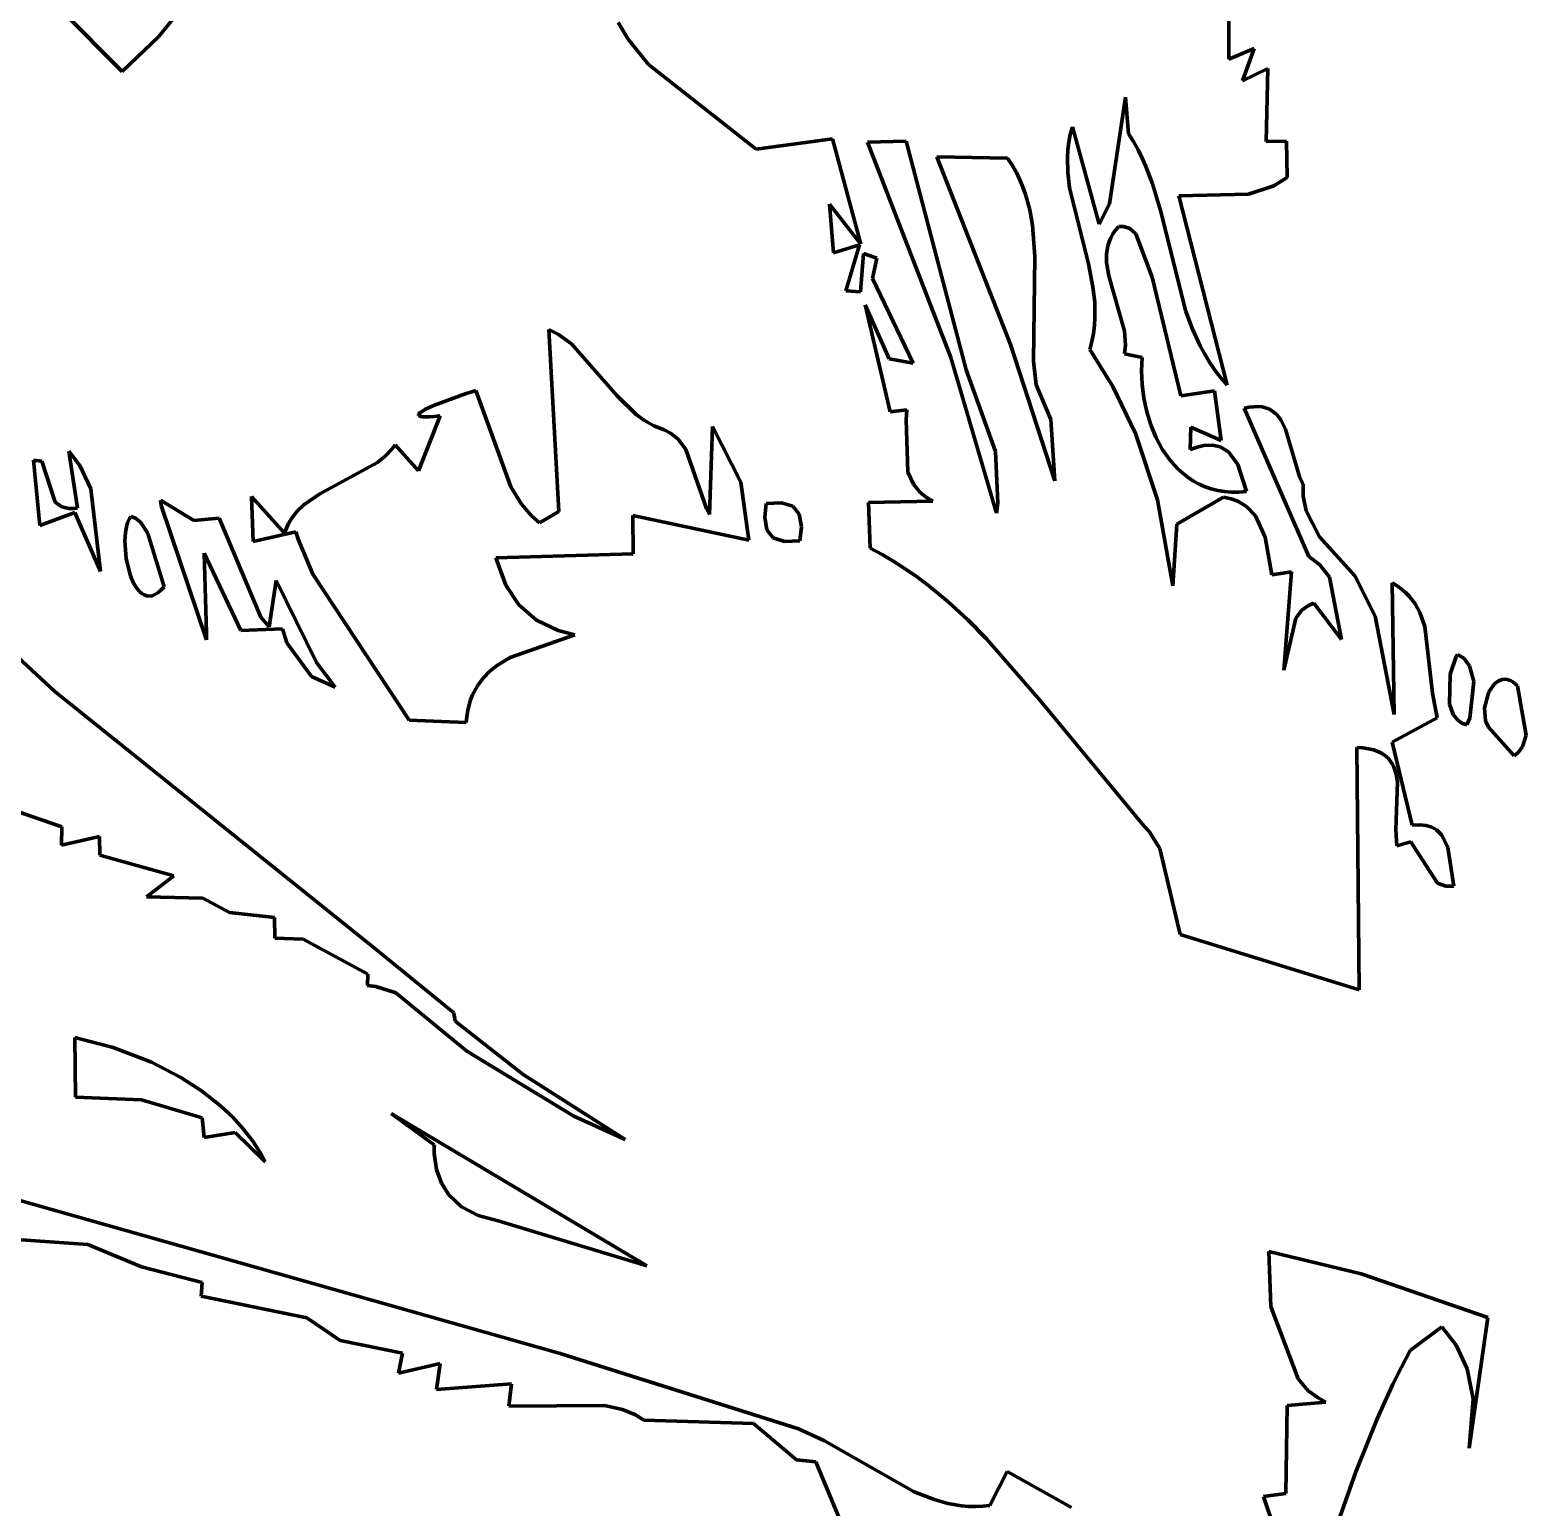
# Model space of a CAD drawing. Header units: millimetres. Extents: x 0 to 11, y 0 to 14.1.
# Drawn here: x 4.721 to 5.872, y 1.956 to 3.093 of the extents above; entities that cross this region are included whole.
import ezdxf

# ---------------------------------------------------------------- set-up
doc = ezdxf.new("R2010")
doc.units = ezdxf.units.MM
doc.layers.add('color#010101ff', color=7, linetype='CONTINUOUS', lineweight=100)
doc.layers.add('color#fefefeff', color=7, linetype='CONTINUOUS', lineweight=100)

msp = doc.modelspace()

# ---------------------------------------------------------------- linework, layer by layer
at = {"layer": 'color#010101ff'}
for p, q in [((5.6432, 3.0701), (5.6432, 3.1086)), ((4.7447, 3.1077), (4.7917, 3.0606)), ((4.8198, 3.0875), (4.8347, 3.1061)), ((5.1732, 3.0984), (5.181, 3.0854)), ((4.7917, 3.0606), (4.8198, 3.0875)), ((5.181, 3.0854), (5.1966, 3.0659)), ((5.6625, 3.0783), (5.6432, 3.0701)), ((5.6536, 3.0534), (5.6625, 3.0783)), ((5.1966, 3.0659), (5.2795, 3.0007)), ((5.6731, 3.0629), (5.6536, 3.0534)), ((5.6717, 3.0067), (5.6731, 3.0629)), ((5.5513, 2.9587), (5.5635, 3.0408)), ((5.5635, 3.0408), (5.5659, 3.0127)), ((5.5211, 3.0122), (5.5227, 3.0181)), ((5.5227, 3.0181), (5.5433, 2.9431)), ((5.2795, 3.0007), (5.3381, 3.0088)), ((5.3381, 3.0088), (5.3599, 2.9276)), ((5.365, 3.0062), (5.3949, 3.0069)), ((5.4292, 2.8406), (5.365, 3.0062)), ((5.3949, 3.0069), (5.4409, 2.8309)), ((5.5193, 3.0004), (5.52, 3.0063)), ((5.52, 3.0063), (5.5211, 3.0122)), ((5.5659, 3.0127), (5.5698, 3.0066)), ((5.5698, 3.0066), (5.5732, 3.0004)), ((5.6875, 3.0069), (5.6717, 3.0067)), ((5.688, 2.9791), (5.6875, 3.0069)), ((5.4185, 2.9949), (5.4729, 2.9939)), ((5.4752, 2.8505), (5.4185, 2.9949)), ((5.4729, 2.9939), (5.4764, 2.9884)), ((5.5189, 2.9945), (5.5193, 3.0004)), ((5.5192, 2.9828), (5.5189, 2.9945)), ((5.5732, 3.0004), (5.5764, 2.994)), ((5.5764, 2.994), (5.5793, 2.9875)), ((5.4764, 2.9884), (5.4796, 2.9829)), ((5.4796, 2.9829), (5.4823, 2.9773)), ((5.5206, 2.9711), (5.5192, 2.9828)), ((5.5793, 2.9875), (5.5844, 2.9741)), ((5.4823, 2.9773), (5.4847, 2.9716)), ((5.4847, 2.9716), (5.4867, 2.9659)), ((5.535, 2.9126), (5.5206, 2.9711)), ((5.5844, 2.9741), (5.5906, 2.9535)), ((5.6581, 2.9662), (5.6777, 2.9725)), ((5.6777, 2.9725), (5.688, 2.9791)), ((5.3599, 2.9276), (5.3359, 2.9585)), ((5.3359, 2.9585), (5.3388, 2.9211)), ((5.4867, 2.9659), (5.4899, 2.9542)), ((5.5433, 2.9431), (5.5513, 2.9587)), ((5.6045, 2.965), (5.6581, 2.9662)), ((5.6417, 2.8193), (5.6045, 2.965)), ((5.4899, 2.9542), (5.492, 2.9423)), ((5.5906, 2.9535), (5.6101, 2.8759)), ((5.492, 2.9423), (5.4938, 2.9181)), ((5.5538, 2.9356), (5.5522, 2.9327)), ((5.5559, 2.9385), (5.5538, 2.9356)), ((5.5584, 2.9413), (5.5559, 2.9385)), ((5.5621, 2.9413), (5.5584, 2.9413)), ((5.5668, 2.9398), (5.5621, 2.9413)), ((5.5716, 2.9357), (5.5668, 2.9398)), ((5.5841, 2.9022), (5.5716, 2.9357)), ((5.3388, 2.9211), (5.3588, 2.9273)), ((5.3588, 2.9273), (5.3484, 2.8919)), ((5.5499, 2.9265), (5.5489, 2.9201)), ((5.5509, 2.9296), (5.5499, 2.9265)), ((5.5522, 2.9327), (5.5509, 2.9296)), ((5.3596, 2.8909), (5.3621, 2.9205)), ((5.3621, 2.9205), (5.3723, 2.917)), ((5.3723, 2.917), (5.3689, 2.9014)), ((5.4938, 2.9181), (5.4928, 2.8376)), ((5.5385, 2.8949), (5.535, 2.9126)), ((5.5489, 2.9201), (5.549, 2.9136)), ((5.549, 2.9136), (5.5507, 2.9034)), ((5.3689, 2.9014), (5.4003, 2.8362)), ((5.5507, 2.9034), (5.5627, 2.8607)), ((5.6062, 2.8109), (5.5841, 2.9022)), ((5.3484, 2.8919), (5.3596, 2.8909)), ((5.5399, 2.883), (5.5385, 2.8949)), ((5.3818, 2.8394), (5.3633, 2.8809)), ((5.3633, 2.8809), (5.3825, 2.7988)), ((5.5401, 2.877), (5.5399, 2.883)), ((5.5397, 2.865), (5.5401, 2.871)), ((5.5401, 2.871), (5.5401, 2.877)), ((5.6101, 2.8759), (5.6151, 2.8624)), ((5.12, 2.862), (5.1277, 2.7219)), ((5.1274, 2.8582), (5.12, 2.862)), ((5.1373, 2.851), (5.1274, 2.8582)), ((5.5377, 2.8529), (5.5389, 2.8589)), ((5.5389, 2.8589), (5.5397, 2.865)), ((5.5627, 2.8607), (5.5636, 2.8501)), ((5.6151, 2.8624), (5.621, 2.8494)), ((5.1725, 2.811), (5.1373, 2.851)), ((5.5092, 2.7457), (5.4752, 2.8505)), ((5.5361, 2.8467), (5.5377, 2.8529)), ((5.5539, 2.8181), (5.5361, 2.8467)), ((5.5636, 2.8501), (5.5629, 2.8432)), ((5.621, 2.8494), (5.6245, 2.843)), ((5.4003, 2.8362), (5.3818, 2.8394)), ((5.4644, 2.7206), (5.4292, 2.8406)), ((5.4928, 2.8376), (5.4949, 2.8194)), ((5.5629, 2.8432), (5.5764, 2.8406)), ((5.5764, 2.8406), (5.5759, 2.8302)), ((5.6245, 2.843), (5.6282, 2.8368)), ((5.6282, 2.8368), (5.6323, 2.8308)), ((5.4409, 2.8309), (5.4635, 2.7681)), ((5.5759, 2.8302), (5.5764, 2.8197)), ((5.6323, 2.8308), (5.6368, 2.8249)), ((5.6368, 2.8249), (5.6417, 2.8193)), ((5.0563, 2.8127), (5.0319, 2.8038)), ((5.0606, 2.8141), (5.0563, 2.8127)), ((5.0623, 2.8146), (5.0606, 2.8141)), ((5.0638, 2.815), (5.0623, 2.8146)), ((5.0906, 2.7409), (5.0638, 2.815)), ((5.187, 2.7967), (5.1725, 2.811)), ((5.4949, 2.8194), (5.506, 2.7929)), ((5.5712, 2.7819), (5.5539, 2.8181)), ((5.5764, 2.8197), (5.5777, 2.8092)), ((5.5777, 2.8092), (5.5799, 2.7988)), ((5.632, 2.8148), (5.6062, 2.8109)), ((5.6373, 2.7767), (5.632, 2.8148)), ((5.0206, 2.7979), (5.0198, 2.7972)), ((5.0218, 2.7988), (5.0206, 2.7979)), ((5.0251, 2.8006), (5.0218, 2.7988)), ((5.0319, 2.8038), (5.0251, 2.8006)), ((5.3825, 2.7988), (5.3954, 2.8002)), ((5.3954, 2.8002), (5.3947, 2.7924)), ((5.5799, 2.7988), (5.5831, 2.7887)), ((5.6588, 2.8023), (5.6549, 2.8015)), ((5.6549, 2.8015), (5.7047, 2.6873)), ((5.6624, 2.8026), (5.6588, 2.8023)), ((5.6656, 2.8027), (5.6624, 2.8026)), ((5.6686, 2.8024), (5.6656, 2.8027)), ((5.6713, 2.8018), (5.6686, 2.8024)), ((5.6738, 2.8009), (5.6713, 2.8018)), ((5.676, 2.7997), (5.6738, 2.8009)), ((5.6799, 2.7966), (5.676, 2.7997)), ((5.0198, 2.7972), (5.0195, 2.7965)), ((5.0195, 2.7965), (5.0196, 2.7959)), ((5.0362, 2.7955), (5.0195, 2.7533)), ((5.0196, 2.7959), (5.0202, 2.7955)), ((5.0202, 2.7955), (5.0213, 2.7951)), ((5.0213, 2.7951), (5.023, 2.7949)), ((5.023, 2.7949), (5.0253, 2.7948)), ((5.0253, 2.7948), (5.0282, 2.7949)), ((5.0282, 2.7949), (5.0318, 2.7951)), ((5.0318, 2.7951), (5.0362, 2.7955)), ((5.1936, 2.7919), (5.187, 2.7967)), ((5.2007, 2.7879), (5.1936, 2.7919)), ((5.2086, 2.7847), (5.2007, 2.7879)), ((5.2457, 2.7873), (5.2435, 2.7197)), ((5.2675, 2.7445), (5.2457, 2.7873)), ((5.3947, 2.7924), (5.3962, 2.7523)), ((5.506, 2.7929), (5.5092, 2.7457)), ((5.5831, 2.7887), (5.587, 2.7791)), ((5.6132, 2.7697), (5.6139, 2.7869)), ((5.6139, 2.7869), (5.6373, 2.7767)), ((5.683, 2.7926), (5.6799, 2.7966)), ((5.6866, 2.7854), (5.683, 2.7926)), ((5.2135, 2.7823), (5.2086, 2.7847)), ((5.2195, 2.7776), (5.2135, 2.7823)), ((5.2254, 2.7696), (5.2195, 2.7776)), ((5.5881, 2.731), (5.5712, 2.7819)), ((5.587, 2.7791), (5.5919, 2.77)), ((5.6978, 2.7479), (5.6866, 2.7854)), ((4.759, 2.7575), (4.7506, 2.7683)), ((4.7506, 2.7683), (4.7572, 2.7246)), ((4.994, 2.7646), (4.988, 2.7597)), ((4.9993, 2.7703), (4.994, 2.7646)), ((5.0017, 2.7734), (4.9993, 2.7703)), ((5.0195, 2.7533), (5.0017, 2.7734)), ((5.2411, 2.7242), (5.2254, 2.7696)), ((5.4635, 2.7681), (5.4653, 2.7287)), ((5.5919, 2.77), (5.5977, 2.7617)), ((5.6188, 2.7716), (5.6132, 2.7697)), ((5.6238, 2.7727), (5.6188, 2.7716)), ((5.6305, 2.773), (5.6238, 2.7727)), ((5.6363, 2.7717), (5.6305, 2.773)), ((5.6428, 2.7679), (5.6363, 2.7717)), ((5.6499, 2.7582), (5.6428, 2.7679)), ((4.7235, 2.7616), (4.7284, 2.7111)), ((4.7299, 2.7607), (4.7235, 2.7616)), ((4.7401, 2.7291), (4.7299, 2.7607)), ((4.7674, 2.7394), (4.759, 2.7575)), ((4.988, 2.7597), (4.9436, 2.7356)), ((5.3962, 2.7523), (5.4005, 2.7429)), ((5.5977, 2.7617), (5.6009, 2.7579)), ((5.6009, 2.7579), (5.6043, 2.7544)), ((5.6043, 2.7544), (5.608, 2.7511)), ((5.6566, 2.7374), (5.6499, 2.7582)), ((5.0988, 2.7277), (5.0906, 2.7409)), ((5.2738, 2.6999), (5.2675, 2.7445)), ((5.4005, 2.7429), (5.4056, 2.7367)), ((5.608, 2.7511), (5.6118, 2.7481)), ((5.6118, 2.7481), (5.6159, 2.7454)), ((5.6159, 2.7454), (5.6202, 2.743)), ((5.6202, 2.743), (5.6248, 2.741)), ((5.6248, 2.741), (5.6295, 2.7394)), ((5.7003, 2.7429), (5.6978, 2.7479)), ((5.7003, 2.7338), (5.7003, 2.7429)), ((4.7453, 2.7256), (4.7401, 2.7291)), ((4.775, 2.6759), (4.7674, 2.7394)), ((4.8468, 2.7151), (4.8211, 2.7306)), ((4.8211, 2.7306), (4.8216, 2.7267)), ((4.9166, 2.7054), (4.8912, 2.7336)), ((4.8912, 2.7336), (4.8924, 2.6988)), ((4.9436, 2.7356), (4.9313, 2.7271)), ((5.299, 2.7287), (5.2872, 2.7281)), ((5.3075, 2.726), (5.299, 2.7287)), ((5.4154, 2.7299), (5.3659, 2.7288)), ((5.3659, 2.7288), (5.367, 2.6938)), ((5.4056, 2.7367), (5.4101, 2.7331)), ((5.4101, 2.7331), (5.4154, 2.7299)), ((5.4653, 2.7287), (5.4644, 2.7206)), ((5.6001, 2.6649), (5.5881, 2.731)), ((5.639, 2.7329), (5.603, 2.7123)), ((5.6295, 2.7394), (5.6345, 2.7381)), ((5.6345, 2.7381), (5.6397, 2.7373)), ((5.6449, 2.7317), (5.639, 2.7329)), ((5.6397, 2.7373), (5.6451, 2.7369)), ((5.6501, 2.7298), (5.6449, 2.7317)), ((5.6451, 2.7369), (5.6507, 2.7369)), ((5.6567, 2.7258), (5.6501, 2.7298)), ((5.6507, 2.7369), (5.6566, 2.7374)), ((5.7025, 2.7225), (5.7003, 2.7338)), ((4.7284, 2.7111), (4.7552, 2.7212)), ((4.7506, 2.7243), (4.7453, 2.7256)), ((4.7548, 2.7244), (4.7506, 2.7243)), ((4.7572, 2.7246), (4.7548, 2.7244)), ((4.7552, 2.7212), (4.775, 2.6759)), ((4.7983, 2.7181), (4.7971, 2.7162)), ((4.8018, 2.7168), (4.7983, 2.7181)), ((4.8061, 2.7135), (4.8018, 2.7168)), ((4.8216, 2.7267), (4.8565, 2.6231)), ((4.8663, 2.7169), (4.8468, 2.7151)), ((4.8983, 2.6406), (4.8663, 2.7169)), ((4.9261, 2.7219), (4.9216, 2.716)), ((4.9313, 2.7271), (4.9261, 2.7219)), ((5.1065, 2.7187), (5.0988, 2.7277)), ((5.1126, 2.7133), (5.1065, 2.7187)), ((5.1277, 2.7219), (5.1126, 2.7133)), ((5.1847, 2.6894), (5.1844, 2.7189)), ((5.1844, 2.7189), (5.2738, 2.6999)), ((5.2435, 2.7197), (5.2411, 2.7242)), ((5.2872, 2.7281), (5.286, 2.7175)), ((5.286, 2.7175), (5.2876, 2.7079)), ((5.3125, 2.7198), (5.3075, 2.726)), ((5.3142, 2.7101), (5.3125, 2.7198)), ((5.6635, 2.7186), (5.6567, 2.7258)), ((5.6711, 2.7023), (5.6635, 2.7186)), ((5.7128, 2.7026), (5.7025, 2.7225)), ((4.7941, 2.7058), (4.7936, 2.6994)), ((4.7952, 2.7115), (4.7941, 2.7058)), ((4.7961, 2.714), (4.7952, 2.7115)), ((4.7971, 2.7162), (4.7961, 2.714)), ((4.8115, 2.7051), (4.8061, 2.7135)), ((4.8239, 2.6641), (4.8115, 2.7051)), ((4.8924, 2.6988), (4.9253, 2.7064)), ((4.918, 2.7092), (4.9166, 2.7054)), ((4.9197, 2.7128), (4.918, 2.7092)), ((4.9216, 2.716), (4.9197, 2.7128)), ((4.9253, 2.7064), (4.9271, 2.7008)), ((5.2876, 2.7079), (5.2926, 2.7017)), ((5.313, 2.6995), (5.3142, 2.7101)), ((5.603, 2.7123), (5.6001, 2.6649)), ((4.7936, 2.6994), (4.7946, 2.6856)), ((4.9271, 2.7008), (4.9382, 2.6737)), ((5.2926, 2.7017), (5.3011, 2.6989)), ((5.3011, 2.6989), (5.313, 2.6995)), ((5.367, 2.6938), (5.3763, 2.6888)), ((5.6761, 2.6733), (5.6711, 2.7023)), ((5.74, 2.6725), (5.7128, 2.7026)), ((4.7946, 2.6856), (4.798, 2.6725)), ((4.8564, 2.6287), (4.8548, 2.6898)), ((4.8548, 2.6898), (4.8828, 2.6304)), ((5.079, 2.6864), (5.1847, 2.6894)), ((5.0867, 2.6652), (5.079, 2.6864)), ((5.3763, 2.6888), (5.3853, 2.6835)), ((5.3853, 2.6835), (5.3941, 2.6778)), ((5.7047, 2.6873), (5.713, 2.6809)), ((4.798, 2.6725), (4.8004, 2.6669)), ((4.9382, 2.6737), (5.0124, 2.5615)), ((5.3941, 2.6778), (5.4027, 2.6719)), ((5.4027, 2.6719), (5.411, 2.6657)), ((5.6912, 2.6755), (5.6761, 2.6733)), ((5.6854, 2.5998), (5.6912, 2.6755)), ((5.713, 2.6809), (5.7204, 2.6715)), ((5.7204, 2.6715), (5.7298, 2.6234)), ((5.7556, 2.6414), (5.74, 2.6725)), ((4.8004, 2.6669), (4.8034, 2.6622)), ((4.8034, 2.6622), (4.805, 2.6604)), ((4.805, 2.6604), (4.8067, 2.6589)), ((4.8168, 2.6581), (4.8191, 2.6595)), ((4.8191, 2.6595), (4.8215, 2.6615)), ((4.8215, 2.6615), (4.8239, 2.6641)), ((4.9101, 2.6688), (4.9046, 2.6332)), ((4.9411, 2.6058), (4.9101, 2.6688)), ((5.0969, 2.6502), (5.0867, 2.6652)), ((5.411, 2.6657), (5.4269, 2.6526)), ((5.7726, 2.6648), (5.7688, 2.6671)), ((5.7688, 2.6671), (5.7703, 2.5657)), ((5.776, 2.6623), (5.7726, 2.6648)), ((5.779, 2.6597), (5.776, 2.6623)), ((5.7818, 2.6569), (5.779, 2.6597)), ((4.8067, 2.6589), (4.8086, 2.6578)), ((4.8086, 2.6578), (4.8105, 2.6571)), ((4.8105, 2.6571), (4.8125, 2.6569)), ((4.8125, 2.6569), (4.8147, 2.6572)), ((4.8147, 2.6572), (4.8168, 2.6581)), ((5.1104, 2.6384), (5.0969, 2.6502)), ((5.4269, 2.6526), (5.4422, 2.6386)), ((5.7043, 2.6496), (5.6993, 2.646)), ((5.7085, 2.6515), (5.7043, 2.6496)), ((5.7298, 2.6234), (5.7085, 2.6515)), ((5.7865, 2.6508), (5.7818, 2.6569)), ((5.7901, 2.6443), (5.7865, 2.6508)), ((4.9046, 2.6332), (4.8983, 2.6406)), ((5.1271, 2.6303), (5.1104, 2.6384)), ((5.4422, 2.6386), (5.4567, 2.6239)), ((5.6947, 2.6398), (5.6854, 2.5998)), ((5.6993, 2.646), (5.6947, 2.6398)), ((5.7703, 2.5657), (5.7556, 2.6414)), ((5.794, 2.6336), (5.7901, 2.6443)), ((4.7398, 2.5835), (4.6934, 2.6263)), ((4.8565, 2.6231), (4.8564, 2.6287)), ((4.8828, 2.6304), (4.9151, 2.6318)), ((4.9151, 2.6318), (4.9184, 2.621)), ((5.0902, 2.6097), (5.14, 2.627)), ((5.14, 2.627), (5.1271, 2.6303)), ((5.7999, 2.5822), (5.794, 2.6336)), ((4.9184, 2.621), (4.9373, 2.595)), ((5.4567, 2.6239), (5.4978, 2.5766)), ((4.9555, 2.5868), (4.9411, 2.6058)), ((5.0746, 2.5991), (5.0804, 2.6038)), ((5.0804, 2.6038), (5.0902, 2.6097)), ((5.8181, 2.6105), (5.8133, 2.5967)), ((5.819, 2.612), (5.8181, 2.6105)), ((5.8238, 2.6091), (5.819, 2.612)), ((5.8283, 2.6031), (5.8238, 2.6091)), ((5.8317, 2.5912), (5.8283, 2.6031)), ((4.9373, 2.595), (4.9555, 2.5868)), ((5.0649, 2.5878), (5.0694, 2.5938)), ((5.0694, 2.5938), (5.0746, 2.5991)), ((5.8133, 2.5967), (5.8129, 2.5736)), ((5.8284, 2.563), (5.8317, 2.5912)), ((5.8502, 2.5915), (5.8476, 2.5894)), ((5.8531, 2.5927), (5.8502, 2.5915)), ((5.8563, 2.5929), (5.8531, 2.5927)), ((5.858, 2.5925), (5.8563, 2.5929)), ((5.8597, 2.5918), (5.858, 2.5925)), ((5.8615, 2.5908), (5.8597, 2.5918)), ((5.8633, 2.5894), (5.8615, 2.5908)), ((4.9857, 2.386), (4.7398, 2.5835)), ((5.0597, 2.5771), (5.0612, 2.5809)), ((5.0612, 2.5809), (5.0649, 2.5878)), ((5.8033, 2.5632), (5.7999, 2.5822)), ((5.8432, 2.5832), (5.8399, 2.571)), ((5.8476, 2.5894), (5.8432, 2.5832)), ((5.8651, 2.5877), (5.8633, 2.5894)), ((5.8718, 2.5499), (5.8651, 2.5877)), ((5.0567, 2.5643), (5.0575, 2.5688)), ((5.0575, 2.5688), (5.0585, 2.5731)), ((5.0585, 2.5731), (5.0597, 2.5771)), ((5.4978, 2.5766), (5.5776, 2.4802)), ((5.8129, 2.5736), (5.8158, 2.5658)), ((5.8399, 2.571), (5.8406, 2.5609)), ((5.0124, 2.5615), (5.0562, 2.5595)), ((5.0562, 2.5595), (5.0567, 2.5643)), ((5.7688, 2.5445), (5.8033, 2.5632)), ((5.8158, 2.5658), (5.8193, 2.5613)), ((5.8193, 2.5613), (5.8224, 2.5592)), ((5.8224, 2.5592), (5.8262, 2.5579)), ((5.8262, 2.5579), (5.8284, 2.563)), ((5.8406, 2.5609), (5.8428, 2.556)), ((5.8428, 2.556), (5.8627, 2.5339)), ((5.7842, 2.4806), (5.7688, 2.5445)), ((5.869, 2.5408), (5.8718, 2.5499)), ((5.7434, 2.3538), (5.7415, 2.5403)), ((5.7415, 2.5403), (5.7462, 2.54)), ((5.7462, 2.54), (5.7505, 2.5394)), ((5.7505, 2.5394), (5.7543, 2.5385)), ((5.7543, 2.5385), (5.7576, 2.5373)), ((5.7576, 2.5373), (5.7606, 2.5359)), ((5.7606, 2.5359), (5.7631, 2.5342)), ((5.7631, 2.5342), (5.7654, 2.5323)), ((5.8627, 2.5339), (5.8657, 2.5364)), ((5.8657, 2.5364), (5.869, 2.5408)), ((5.7654, 2.5323), (5.7672, 2.5302)), ((5.7672, 2.5302), (5.7688, 2.5279)), ((5.7688, 2.5279), (5.7701, 2.5254)), ((5.7701, 2.5254), (5.7719, 2.5199)), ((5.7729, 2.5139), (5.7716, 2.477)), ((5.7719, 2.5199), (5.7729, 2.5139)), ((4.7005, 2.4947), (4.7452, 2.4793)), ((4.7452, 2.4793), (4.7449, 2.4652)), ((5.5776, 2.4802), (5.5819, 2.4756)), ((5.5819, 2.4756), (5.5899, 2.4626)), ((5.7716, 2.477), (5.7724, 2.4646)), ((5.79, 2.4809), (5.7842, 2.4806)), ((5.795, 2.4804), (5.79, 2.4809)), ((5.7992, 2.4791), (5.795, 2.4804)), ((5.8028, 2.477), (5.7992, 2.4791)), ((5.807, 2.4728), (5.8028, 2.477)), ((4.7449, 2.4652), (4.7741, 2.4718)), ((4.7741, 2.4718), (4.7745, 2.4574)), ((5.7724, 2.4646), (5.7832, 2.4678)), ((5.7832, 2.4678), (5.7867, 2.462)), ((5.8116, 2.4635), (5.807, 2.4728)), ((5.8161, 2.4336), (5.8116, 2.4635)), ((4.7745, 2.4574), (4.8313, 2.4417)), ((5.5899, 2.4626), (5.6056, 2.3965)), ((5.7867, 2.462), (5.8037, 2.436)), ((4.8313, 2.4417), (4.8104, 2.4254)), ((5.8037, 2.436), (5.8101, 2.4337)), ((5.8101, 2.4337), (5.8161, 2.4336)), ((4.8104, 2.4254), (4.8538, 2.4245)), ((4.8538, 2.4245), (4.8743, 2.4133)), ((4.8743, 2.4133), (4.9088, 2.4096)), ((4.9088, 2.4096), (4.9092, 2.3936)), ((5.6056, 2.3965), (5.7434, 2.3538)), ((4.9092, 2.3936), (4.9308, 2.3928)), ((4.9308, 2.3928), (4.9806, 2.366)), ((5.0468, 2.3363), (4.9857, 2.386)), ((4.9806, 2.366), (4.9803, 2.3573)), ((4.9803, 2.3573), (4.9869, 2.3564)), ((4.9869, 2.3564), (5.0022, 2.3515)), ((5.0022, 2.3515), (5.0569, 2.3066)), ((5.0479, 2.3298), (5.0468, 2.3363)), ((5.1002, 2.2887), (5.0479, 2.3298)), ((4.7551, 2.3173), (4.7556, 2.2713)), ((4.7847, 2.3095), (4.7551, 2.3173)), ((4.8141, 2.2981), (4.7847, 2.3095)), ((5.0569, 2.3066), (5.1391, 2.2567)), ((4.8367, 2.2865), (4.8141, 2.2981)), ((4.8526, 2.2762), (4.8367, 2.2865)), ((5.1785, 2.2387), (5.1002, 2.2887)), ((4.7556, 2.2713), (4.8064, 2.2691)), ((4.8064, 2.2691), (4.8532, 2.2553)), ((4.8674, 2.2646), (4.8526, 2.2762)), ((4.8764, 2.2561), (4.8674, 2.2646)), ((4.9987, 2.2588), (5.0316, 2.2345)), ((5.1954, 2.1415), (4.9987, 2.2588)), ((5.1391, 2.2567), (5.1785, 2.2387)), ((4.8532, 2.2553), (4.8547, 2.2403)), ((4.8847, 2.247), (4.8764, 2.2561)), ((4.8922, 2.2373), (4.8847, 2.247)), ((4.8547, 2.2403), (4.8785, 2.2441)), ((4.8785, 2.2441), (4.9017, 2.2215)), ((4.8988, 2.2269), (4.8922, 2.2373)), ((5.0316, 2.2345), (5.0317, 2.2279)), ((4.9017, 2.2215), (4.8988, 2.2269)), ((5.0317, 2.2279), (5.0334, 2.2157)), ((5.0334, 2.2157), (5.0372, 2.2051)), ((5.1287, 2.0739), (4.6648, 2.2055)), ((5.0372, 2.2051), (5.0429, 2.1961)), ((5.0429, 2.1961), (5.0528, 2.1869)), ((5.0528, 2.1869), (5.0656, 2.1802)), ((5.0656, 2.1802), (5.0809, 2.176)), ((5.0809, 2.176), (5.1954, 2.1415)), ((4.7067, 2.1619), (4.7651, 2.158)), ((4.7651, 2.158), (4.8064, 2.1408)), ((5.6738, 2.1524), (5.6754, 2.1102)), ((5.745, 2.1353), (5.6738, 2.1524)), ((4.8064, 2.1408), (4.8533, 2.1287)), ((5.8424, 2.1016), (5.745, 2.1353)), ((4.8533, 2.1287), (4.8525, 2.1182)), ((4.8525, 2.1182), (4.9336, 2.1015)), ((5.6754, 2.1102), (5.6765, 2.1074)), ((5.6765, 2.1074), (5.6963, 2.0544)), ((4.9336, 2.1015), (4.9594, 2.084)), ((5.8279, 2.0011), (5.8424, 2.1016)), ((4.9594, 2.084), (5.0072, 2.0743)), ((5.7826, 2.0764), (5.807, 2.0945)), ((5.807, 2.0945), (5.8179, 2.0804)), ((5.0072, 2.0743), (5.0042, 2.0589)), ((5.3121, 2.016), (5.1287, 2.0739)), ((5.7758, 2.0634), (5.7826, 2.0764)), ((5.8179, 2.0804), (5.8265, 2.0621)), ((5.0042, 2.0589), (5.0362, 2.0662)), ((5.0362, 2.0662), (5.0334, 2.0464)), ((5.7693, 2.0503), (5.7758, 2.0634)), ((5.8265, 2.0621), (5.831, 2.0392)), ((5.0334, 2.0464), (5.0912, 2.0508)), ((5.0912, 2.0508), (5.0891, 2.0334)), ((5.6963, 2.0544), (5.7041, 2.0454)), ((5.7572, 2.0237), (5.7693, 2.0503)), ((5.7041, 2.0454), (5.7117, 2.0398)), ((5.7117, 2.0398), (5.7177, 2.0366)), ((5.831, 2.0392), (5.8279, 2.0011)), ((5.0891, 2.0334), (5.1627, 2.0341)), ((5.1627, 2.0341), (5.1767, 2.031)), ((5.1767, 2.031), (5.1866, 2.0267)), ((5.1866, 2.0267), (5.1929, 2.0228)), ((5.6879, 2.034), (5.6869, 1.9663)), ((5.7177, 2.0366), (5.6879, 2.034)), ((5.1929, 2.0228), (5.2774, 2.0201)), ((5.2774, 2.0201), (5.3105, 1.9923)), ((5.332, 2.0069), (5.3121, 2.016)), ((5.7407, 1.983), (5.7572, 2.0237)), ((5.4011, 1.9676), (5.332, 2.0069)), ((5.3105, 1.9923), (5.3252, 1.9907)), ((5.3252, 1.9907), (5.3521, 1.926)), ((5.4726, 1.9831), (5.4592, 1.9571)), ((5.5221, 1.9554), (5.4726, 1.9831)), ((5.682, 1.8171), (5.7407, 1.983)), ((5.4164, 1.9616), (5.4011, 1.9676)), ((5.4268, 1.9586), (5.4164, 1.9616)), ((5.4374, 1.9568), (5.4268, 1.9586)), ((5.4592, 1.9571), (5.4537, 1.9565)), ((5.6869, 1.9663), (5.6698, 1.9641)), ((5.6698, 1.9641), (5.6786, 1.9373)), ((5.4428, 1.9563), (5.4374, 1.9568)), ((5.4482, 1.9562), (5.4428, 1.9563)), ((5.4537, 1.9565), (5.4482, 1.9562))]:
    msp.add_line(p, q, dxfattribs=at)
at = {"layer": 'color#fefefeff'}
for p, q in [((5.6432, 3.1086), (5.6432, 3.0701)), ((4.7917, 3.0606), (4.7447, 3.1077)), ((4.8347, 3.1061), (4.8198, 3.0875)), ((5.181, 3.0854), (5.1732, 3.0984)), ((4.8198, 3.0875), (4.7917, 3.0606)), ((5.1966, 3.0659), (5.181, 3.0854)), ((5.6432, 3.0701), (5.6625, 3.0783)), ((5.6625, 3.0783), (5.6536, 3.0534)), ((5.2795, 3.0007), (5.1966, 3.0659)), ((5.6536, 3.0534), (5.6731, 3.0629)), ((5.6731, 3.0629), (5.6717, 3.0067)), ((5.5635, 3.0408), (5.5513, 2.9587)), ((5.5659, 3.0127), (5.5635, 3.0408)), ((5.5227, 3.0181), (5.5211, 3.0122)), ((5.5433, 2.9431), (5.5227, 3.0181)), ((5.3381, 3.0088), (5.2795, 3.0007)), ((5.3599, 2.9276), (5.3381, 3.0088)), ((5.3949, 3.0069), (5.365, 3.0062)), ((5.365, 3.0062), (5.4292, 2.8406)), ((5.4409, 2.8309), (5.3949, 3.0069)), ((5.52, 3.0063), (5.5193, 3.0004)), ((5.5211, 3.0122), (5.52, 3.0063)), ((5.5698, 3.0066), (5.5659, 3.0127)), ((5.5732, 3.0004), (5.5698, 3.0066)), ((5.6717, 3.0067), (5.6875, 3.0069)), ((5.6875, 3.0069), (5.688, 2.9791)), ((5.4185, 2.9949), (5.4752, 2.8505)), ((5.4729, 2.9939), (5.4185, 2.9949)), ((5.4764, 2.9884), (5.4729, 2.9939)), ((5.5193, 3.0004), (5.5189, 2.9945)), ((5.5189, 2.9945), (5.5192, 2.9828)), ((5.5764, 2.994), (5.5732, 3.0004)), ((5.5793, 2.9875), (5.5764, 2.994)), ((5.4796, 2.9829), (5.4764, 2.9884)), ((5.4823, 2.9773), (5.4796, 2.9829)), ((5.5192, 2.9828), (5.5206, 2.9711)), ((5.5844, 2.9741), (5.5793, 2.9875)), ((5.4847, 2.9716), (5.4823, 2.9773)), ((5.4867, 2.9659), (5.4847, 2.9716)), ((5.5206, 2.9711), (5.535, 2.9126)), ((5.5906, 2.9535), (5.5844, 2.9741)), ((5.6777, 2.9725), (5.6581, 2.9662)), ((5.688, 2.9791), (5.6777, 2.9725)), ((5.3388, 2.9211), (5.3359, 2.9585)), ((5.3359, 2.9585), (5.3599, 2.9276)), ((5.4899, 2.9542), (5.4867, 2.9659)), ((5.5513, 2.9587), (5.5433, 2.9431)), ((5.6581, 2.9662), (5.6045, 2.965)), ((5.6045, 2.965), (5.6417, 2.8193)), ((5.492, 2.9423), (5.4899, 2.9542)), ((5.6101, 2.8759), (5.5906, 2.9535)), ((5.4938, 2.9181), (5.492, 2.9423)), ((5.5522, 2.9327), (5.5538, 2.9356)), ((5.5538, 2.9356), (5.5559, 2.9385)), ((5.5559, 2.9385), (5.5584, 2.9413)), ((5.5584, 2.9413), (5.5621, 2.9413)), ((5.5621, 2.9413), (5.5668, 2.9398)), ((5.5668, 2.9398), (5.5716, 2.9357)), ((5.5716, 2.9357), (5.5841, 2.9022)), ((5.3588, 2.9273), (5.3388, 2.9211)), ((5.3484, 2.8919), (5.3588, 2.9273)), ((5.5489, 2.9201), (5.5499, 2.9265)), ((5.5499, 2.9265), (5.5509, 2.9296)), ((5.5509, 2.9296), (5.5522, 2.9327)), ((5.3621, 2.9205), (5.3596, 2.8909)), ((5.3723, 2.917), (5.3621, 2.9205)), ((5.3689, 2.9014), (5.3723, 2.917)), ((5.4928, 2.8376), (5.4938, 2.9181)), ((5.535, 2.9126), (5.5385, 2.8949)), ((5.549, 2.9136), (5.5489, 2.9201)), ((5.5507, 2.9034), (5.549, 2.9136)), ((5.4003, 2.8362), (5.3689, 2.9014)), ((5.5627, 2.8607), (5.5507, 2.9034)), ((5.5841, 2.9022), (5.6062, 2.8109)), ((5.3596, 2.8909), (5.3484, 2.8919)), ((5.5385, 2.8949), (5.5399, 2.883)), ((5.3825, 2.7988), (5.3633, 2.8809)), ((5.3633, 2.8809), (5.3818, 2.8394)), ((5.5399, 2.883), (5.5401, 2.877)), ((5.5401, 2.871), (5.5397, 2.865)), ((5.5401, 2.877), (5.5401, 2.871)), ((5.6151, 2.8624), (5.6101, 2.8759)), ((5.12, 2.862), (5.1274, 2.8582)), ((5.1277, 2.7219), (5.12, 2.862)), ((5.1274, 2.8582), (5.1373, 2.851)), ((5.5389, 2.8589), (5.5377, 2.8529)), ((5.5397, 2.865), (5.5389, 2.8589)), ((5.5636, 2.8501), (5.5627, 2.8607)), ((5.621, 2.8494), (5.6151, 2.8624)), ((5.1373, 2.851), (5.1725, 2.811)), ((5.4752, 2.8505), (5.5092, 2.7457)), ((5.5377, 2.8529), (5.5361, 2.8467)), ((5.5361, 2.8467), (5.5539, 2.8181)), ((5.5629, 2.8432), (5.5636, 2.8501)), ((5.6245, 2.843), (5.621, 2.8494)), ((5.3818, 2.8394), (5.4003, 2.8362)), ((5.4292, 2.8406), (5.4644, 2.7206)), ((5.4949, 2.8194), (5.4928, 2.8376)), ((5.5764, 2.8406), (5.5629, 2.8432)), ((5.5759, 2.8302), (5.5764, 2.8406)), ((5.6282, 2.8368), (5.6245, 2.843)), ((5.6323, 2.8308), (5.6282, 2.8368)), ((5.4635, 2.7681), (5.4409, 2.8309)), ((5.5764, 2.8197), (5.5759, 2.8302)), ((5.6368, 2.8249), (5.6323, 2.8308)), ((5.6417, 2.8193), (5.6368, 2.8249)), ((5.0319, 2.8038), (5.0563, 2.8127)), ((5.0563, 2.8127), (5.0606, 2.8141)), ((5.0606, 2.8141), (5.0623, 2.8146)), ((5.0623, 2.8146), (5.0638, 2.815)), ((5.0638, 2.815), (5.0906, 2.7409)), ((5.1725, 2.811), (5.187, 2.7967)), ((5.506, 2.7929), (5.4949, 2.8194)), ((5.5539, 2.8181), (5.5712, 2.7819)), ((5.5777, 2.8092), (5.5764, 2.8197)), ((5.5799, 2.7988), (5.5777, 2.8092)), ((5.6062, 2.8109), (5.632, 2.8148)), ((5.632, 2.8148), (5.6373, 2.7767)), ((5.0198, 2.7972), (5.0206, 2.7979)), ((5.0206, 2.7979), (5.0218, 2.7988)), ((5.0218, 2.7988), (5.0251, 2.8006)), ((5.0251, 2.8006), (5.0319, 2.8038)), ((5.3954, 2.8002), (5.3825, 2.7988)), ((5.3947, 2.7924), (5.3954, 2.8002)), ((5.5831, 2.7887), (5.5799, 2.7988)), ((5.6549, 2.8015), (5.6588, 2.8023)), ((5.7047, 2.6873), (5.6549, 2.8015)), ((5.6588, 2.8023), (5.6624, 2.8026)), ((5.6624, 2.8026), (5.6656, 2.8027)), ((5.6656, 2.8027), (5.6686, 2.8024)), ((5.6686, 2.8024), (5.6713, 2.8018)), ((5.6713, 2.8018), (5.6738, 2.8009)), ((5.6738, 2.8009), (5.676, 2.7997)), ((5.676, 2.7997), (5.6799, 2.7966)), ((5.0195, 2.7965), (5.0198, 2.7972)), ((5.0196, 2.7959), (5.0195, 2.7965)), ((5.0195, 2.7533), (5.0362, 2.7955)), ((5.0202, 2.7955), (5.0196, 2.7959)), ((5.0213, 2.7951), (5.0202, 2.7955)), ((5.023, 2.7949), (5.0213, 2.7951)), ((5.0253, 2.7948), (5.023, 2.7949)), ((5.0282, 2.7949), (5.0253, 2.7948)), ((5.0318, 2.7951), (5.0282, 2.7949)), ((5.0362, 2.7955), (5.0318, 2.7951)), ((5.187, 2.7967), (5.1936, 2.7919)), ((5.1936, 2.7919), (5.2007, 2.7879)), ((5.2007, 2.7879), (5.2086, 2.7847)), ((5.2435, 2.7197), (5.2457, 2.7873)), ((5.2457, 2.7873), (5.2675, 2.7445)), ((5.3962, 2.7523), (5.3947, 2.7924)), ((5.5092, 2.7457), (5.506, 2.7929)), ((5.587, 2.7791), (5.5831, 2.7887)), ((5.6139, 2.7869), (5.6132, 2.7697)), ((5.6373, 2.7767), (5.6139, 2.7869)), ((5.6799, 2.7966), (5.683, 2.7926)), ((5.683, 2.7926), (5.6866, 2.7854)), ((5.2086, 2.7847), (5.2135, 2.7823)), ((5.2135, 2.7823), (5.2195, 2.7776)), ((5.2195, 2.7776), (5.2254, 2.7696)), ((5.5712, 2.7819), (5.5881, 2.731)), ((5.5919, 2.77), (5.587, 2.7791)), ((5.6866, 2.7854), (5.6978, 2.7479)), ((4.7572, 2.7246), (4.7506, 2.7683)), ((4.7506, 2.7683), (4.759, 2.7575)), ((4.988, 2.7597), (4.994, 2.7646)), ((4.994, 2.7646), (4.9993, 2.7703)), ((4.9993, 2.7703), (5.0017, 2.7734)), ((5.0017, 2.7734), (5.0195, 2.7533)), ((5.2254, 2.7696), (5.2411, 2.7242)), ((5.4653, 2.7287), (5.4635, 2.7681)), ((5.5977, 2.7617), (5.5919, 2.77)), ((5.6132, 2.7697), (5.6188, 2.7716)), ((5.6188, 2.7716), (5.6238, 2.7727)), ((5.6238, 2.7727), (5.6305, 2.773)), ((5.6305, 2.773), (5.6363, 2.7717)), ((5.6363, 2.7717), (5.6428, 2.7679)), ((5.6428, 2.7679), (5.6499, 2.7582)), ((4.7235, 2.7616), (4.7299, 2.7607)), ((4.7284, 2.7111), (4.7235, 2.7616)), ((4.7299, 2.7607), (4.7401, 2.7291)), ((4.759, 2.7575), (4.7674, 2.7394)), ((4.9436, 2.7356), (4.988, 2.7597)), ((5.4005, 2.7429), (5.3962, 2.7523)), ((5.6009, 2.7579), (5.5977, 2.7617)), ((5.6043, 2.7544), (5.6009, 2.7579)), ((5.608, 2.7511), (5.6043, 2.7544)), ((5.6499, 2.7582), (5.6566, 2.7374)), ((5.0906, 2.7409), (5.0988, 2.7277)), ((5.2675, 2.7445), (5.2738, 2.6999)), ((5.4056, 2.7367), (5.4005, 2.7429)), ((5.6118, 2.7481), (5.608, 2.7511)), ((5.6159, 2.7454), (5.6118, 2.7481)), ((5.6202, 2.743), (5.6159, 2.7454)), ((5.6248, 2.741), (5.6202, 2.743)), ((5.6295, 2.7394), (5.6248, 2.741)), ((5.6978, 2.7479), (5.7003, 2.7429)), ((5.7003, 2.7429), (5.7003, 2.7338)), ((4.7401, 2.7291), (4.7453, 2.7256)), ((4.7674, 2.7394), (4.775, 2.6759)), ((4.8216, 2.7267), (4.8211, 2.7306)), ((4.8211, 2.7306), (4.8468, 2.7151)), ((4.8924, 2.6988), (4.8912, 2.7336)), ((4.8912, 2.7336), (4.9166, 2.7054)), ((4.9313, 2.7271), (4.9436, 2.7356)), ((5.2872, 2.7281), (5.299, 2.7287)), ((5.299, 2.7287), (5.3075, 2.726)), ((5.3659, 2.7288), (5.4154, 2.7299)), ((5.367, 2.6938), (5.3659, 2.7288)), ((5.4101, 2.7331), (5.4056, 2.7367)), ((5.4154, 2.7299), (5.4101, 2.7331)), ((5.4644, 2.7206), (5.4653, 2.7287)), ((5.5881, 2.731), (5.6001, 2.6649)), ((5.603, 2.7123), (5.639, 2.7329)), ((5.6345, 2.7381), (5.6295, 2.7394)), ((5.6397, 2.7373), (5.6345, 2.7381)), ((5.639, 2.7329), (5.6449, 2.7317)), ((5.6451, 2.7369), (5.6397, 2.7373)), ((5.6449, 2.7317), (5.6501, 2.7298)), ((5.6507, 2.7369), (5.6451, 2.7369)), ((5.6501, 2.7298), (5.6567, 2.7258)), ((5.6566, 2.7374), (5.6507, 2.7369)), ((5.7003, 2.7338), (5.7025, 2.7225)), ((4.7552, 2.7212), (4.7284, 2.7111)), ((4.7453, 2.7256), (4.7506, 2.7243)), ((4.7506, 2.7243), (4.7548, 2.7244)), ((4.7548, 2.7244), (4.7572, 2.7246)), ((4.775, 2.6759), (4.7552, 2.7212)), ((4.7971, 2.7162), (4.7983, 2.7181)), ((4.7983, 2.7181), (4.8018, 2.7168)), ((4.8018, 2.7168), (4.8061, 2.7135)), ((4.8565, 2.6231), (4.8216, 2.7267)), ((4.8468, 2.7151), (4.8663, 2.7169)), ((4.8663, 2.7169), (4.8983, 2.6406)), ((4.9216, 2.716), (4.9261, 2.7219)), ((4.9261, 2.7219), (4.9313, 2.7271)), ((5.0988, 2.7277), (5.1065, 2.7187)), ((5.1065, 2.7187), (5.1126, 2.7133)), ((5.1126, 2.7133), (5.1277, 2.7219)), ((5.2738, 2.6999), (5.1844, 2.7189)), ((5.1844, 2.7189), (5.1847, 2.6894)), ((5.2411, 2.7242), (5.2435, 2.7197)), ((5.286, 2.7175), (5.2872, 2.7281)), ((5.2876, 2.7079), (5.286, 2.7175)), ((5.3075, 2.726), (5.3125, 2.7198)), ((5.3125, 2.7198), (5.3142, 2.7101)), ((5.6567, 2.7258), (5.6635, 2.7186)), ((5.6635, 2.7186), (5.6711, 2.7023)), ((5.7025, 2.7225), (5.7128, 2.7026)), ((4.7936, 2.6994), (4.7941, 2.7058)), ((4.7941, 2.7058), (4.7952, 2.7115)), ((4.7952, 2.7115), (4.7961, 2.714)), ((4.7961, 2.714), (4.7971, 2.7162)), ((4.8061, 2.7135), (4.8115, 2.7051)), ((4.8115, 2.7051), (4.8239, 2.6641)), ((4.9253, 2.7064), (4.8924, 2.6988)), ((4.9166, 2.7054), (4.918, 2.7092)), ((4.918, 2.7092), (4.9197, 2.7128)), ((4.9197, 2.7128), (4.9216, 2.716)), ((4.9271, 2.7008), (4.9253, 2.7064)), ((5.2926, 2.7017), (5.2876, 2.7079)), ((5.3142, 2.7101), (5.313, 2.6995)), ((5.6001, 2.6649), (5.603, 2.7123)), ((4.7946, 2.6856), (4.7936, 2.6994)), ((4.9382, 2.6737), (4.9271, 2.7008)), ((5.3011, 2.6989), (5.2926, 2.7017)), ((5.313, 2.6995), (5.3011, 2.6989)), ((5.3763, 2.6888), (5.367, 2.6938)), ((5.6711, 2.7023), (5.6761, 2.6733)), ((5.7128, 2.7026), (5.74, 2.6725)), ((4.798, 2.6725), (4.7946, 2.6856)), ((4.8828, 2.6304), (4.8548, 2.6898)), ((4.8548, 2.6898), (4.8564, 2.6287)), ((5.1847, 2.6894), (5.079, 2.6864)), ((5.079, 2.6864), (5.0867, 2.6652)), ((5.3853, 2.6835), (5.3763, 2.6888)), ((5.3941, 2.6778), (5.3853, 2.6835)), ((5.713, 2.6809), (5.7047, 2.6873)), ((4.8004, 2.6669), (4.798, 2.6725)), ((5.0124, 2.5615), (4.9382, 2.6737)), ((5.4027, 2.6719), (5.3941, 2.6778)), ((5.411, 2.6657), (5.4027, 2.6719)), ((5.6761, 2.6733), (5.6912, 2.6755)), ((5.6912, 2.6755), (5.6854, 2.5998)), ((5.7204, 2.6715), (5.713, 2.6809)), ((5.7298, 2.6234), (5.7204, 2.6715)), ((5.74, 2.6725), (5.7556, 2.6414)), ((4.8034, 2.6622), (4.8004, 2.6669)), ((4.805, 2.6604), (4.8034, 2.6622)), ((4.8067, 2.6589), (4.805, 2.6604)), ((4.8191, 2.6595), (4.8168, 2.6581)), ((4.8215, 2.6615), (4.8191, 2.6595)), ((4.8239, 2.6641), (4.8215, 2.6615)), ((4.9046, 2.6332), (4.9101, 2.6688)), ((4.9101, 2.6688), (4.9411, 2.6058)), ((5.0867, 2.6652), (5.0969, 2.6502)), ((5.4269, 2.6526), (5.411, 2.6657)), ((5.7703, 2.5657), (5.7688, 2.6671)), ((5.7688, 2.6671), (5.7726, 2.6648)), ((5.7726, 2.6648), (5.776, 2.6623)), ((5.776, 2.6623), (5.779, 2.6597)), ((5.779, 2.6597), (5.7818, 2.6569)), ((4.8086, 2.6578), (4.8067, 2.6589)), ((4.8105, 2.6571), (4.8086, 2.6578)), ((4.8125, 2.6569), (4.8105, 2.6571)), ((4.8147, 2.6572), (4.8125, 2.6569)), ((4.8168, 2.6581), (4.8147, 2.6572)), ((5.0969, 2.6502), (5.1104, 2.6384)), ((5.4422, 2.6386), (5.4269, 2.6526)), ((5.6993, 2.646), (5.7043, 2.6496)), ((5.7043, 2.6496), (5.7085, 2.6515)), ((5.7085, 2.6515), (5.7298, 2.6234)), ((5.7818, 2.6569), (5.7865, 2.6508)), ((5.7865, 2.6508), (5.7901, 2.6443)), ((4.8983, 2.6406), (4.9046, 2.6332)), ((5.1104, 2.6384), (5.1271, 2.6303)), ((5.4567, 2.6239), (5.4422, 2.6386)), ((5.6854, 2.5998), (5.6947, 2.6398)), ((5.6947, 2.6398), (5.6993, 2.646)), ((5.7556, 2.6414), (5.7703, 2.5657)), ((5.7901, 2.6443), (5.794, 2.6336)), ((4.6934, 2.6263), (4.7398, 2.5835)), ((4.8564, 2.6287), (4.8565, 2.6231)), ((4.9151, 2.6318), (4.8828, 2.6304)), ((4.9184, 2.621), (4.9151, 2.6318)), ((5.14, 2.627), (5.0902, 2.6097)), ((5.1271, 2.6303), (5.14, 2.627)), ((5.794, 2.6336), (5.7999, 2.5822)), ((4.9373, 2.595), (4.9184, 2.621)), ((5.4978, 2.5766), (5.4567, 2.6239)), ((4.9411, 2.6058), (4.9555, 2.5868)), ((5.0804, 2.6038), (5.0746, 2.5991)), ((5.0902, 2.6097), (5.0804, 2.6038)), ((5.8133, 2.5967), (5.8181, 2.6105)), ((5.8181, 2.6105), (5.819, 2.612)), ((5.819, 2.612), (5.8238, 2.6091)), ((5.8238, 2.6091), (5.8283, 2.6031)), ((5.8283, 2.6031), (5.8317, 2.5912)), ((4.9555, 2.5868), (4.9373, 2.595)), ((5.0694, 2.5938), (5.0649, 2.5878)), ((5.0746, 2.5991), (5.0694, 2.5938)), ((5.8129, 2.5736), (5.8133, 2.5967)), ((5.8317, 2.5912), (5.8284, 2.563)), ((5.8476, 2.5894), (5.8502, 2.5915)), ((5.8502, 2.5915), (5.8531, 2.5927)), ((5.8531, 2.5927), (5.8563, 2.5929)), ((5.8563, 2.5929), (5.858, 2.5925)), ((5.858, 2.5925), (5.8597, 2.5918)), ((5.8597, 2.5918), (5.8615, 2.5908)), ((5.8615, 2.5908), (5.8633, 2.5894)), ((4.7398, 2.5835), (4.9857, 2.386)), ((5.0612, 2.5809), (5.0597, 2.5771)), ((5.0649, 2.5878), (5.0612, 2.5809)), ((5.7999, 2.5822), (5.8033, 2.5632)), ((5.8399, 2.571), (5.8432, 2.5832)), ((5.8432, 2.5832), (5.8476, 2.5894)), ((5.8633, 2.5894), (5.8651, 2.5877)), ((5.8651, 2.5877), (5.8718, 2.5499)), ((5.0575, 2.5688), (5.0567, 2.5643)), ((5.0585, 2.5731), (5.0575, 2.5688)), ((5.0597, 2.5771), (5.0585, 2.5731)), ((5.5776, 2.4802), (5.4978, 2.5766)), ((5.8158, 2.5658), (5.8129, 2.5736)), ((5.8406, 2.5609), (5.8399, 2.571)), ((5.0562, 2.5595), (5.0124, 2.5615)), ((5.0567, 2.5643), (5.0562, 2.5595)), ((5.8033, 2.5632), (5.7688, 2.5445)), ((5.8193, 2.5613), (5.8158, 2.5658)), ((5.8224, 2.5592), (5.8193, 2.5613)), ((5.8262, 2.5579), (5.8224, 2.5592)), ((5.8284, 2.563), (5.8262, 2.5579)), ((5.8428, 2.556), (5.8406, 2.5609)), ((5.8627, 2.5339), (5.8428, 2.556)), ((5.7688, 2.5445), (5.7842, 2.4806)), ((5.8718, 2.5499), (5.869, 2.5408)), ((5.7462, 2.54), (5.7415, 2.5403)), ((5.7415, 2.5403), (5.7434, 2.3538)), ((5.7505, 2.5394), (5.7462, 2.54)), ((5.7543, 2.5385), (5.7505, 2.5394)), ((5.7576, 2.5373), (5.7543, 2.5385)), ((5.7606, 2.5359), (5.7576, 2.5373)), ((5.7631, 2.5342), (5.7606, 2.5359)), ((5.7654, 2.5323), (5.7631, 2.5342)), ((5.8657, 2.5364), (5.8627, 2.5339)), ((5.869, 2.5408), (5.8657, 2.5364)), ((5.7672, 2.5302), (5.7654, 2.5323)), ((5.7688, 2.5279), (5.7672, 2.5302)), ((5.7701, 2.5254), (5.7688, 2.5279)), ((5.7719, 2.5199), (5.7701, 2.5254)), ((5.7716, 2.477), (5.7729, 2.5139)), ((5.7729, 2.5139), (5.7719, 2.5199)), ((4.7452, 2.4793), (4.7005, 2.4947)), ((4.7449, 2.4652), (4.7452, 2.4793)), ((5.5819, 2.4756), (5.5776, 2.4802)), ((5.5899, 2.4626), (5.5819, 2.4756)), ((5.7724, 2.4646), (5.7716, 2.477)), ((5.7842, 2.4806), (5.79, 2.4809)), ((5.79, 2.4809), (5.795, 2.4804)), ((5.795, 2.4804), (5.7992, 2.4791)), ((5.7992, 2.4791), (5.8028, 2.477)), ((5.8028, 2.477), (5.807, 2.4728)), ((4.7741, 2.4718), (4.7449, 2.4652)), ((4.7745, 2.4574), (4.7741, 2.4718)), ((5.7832, 2.4678), (5.7724, 2.4646)), ((5.7867, 2.462), (5.7832, 2.4678)), ((5.807, 2.4728), (5.8116, 2.4635)), ((5.8116, 2.4635), (5.8161, 2.4336)), ((4.8313, 2.4417), (4.7745, 2.4574)), ((5.6056, 2.3965), (5.5899, 2.4626)), ((5.8037, 2.436), (5.7867, 2.462)), ((4.8104, 2.4254), (4.8313, 2.4417)), ((5.8101, 2.4337), (5.8037, 2.436)), ((5.8161, 2.4336), (5.8101, 2.4337)), ((4.8538, 2.4245), (4.8104, 2.4254)), ((4.8743, 2.4133), (4.8538, 2.4245)), ((4.9088, 2.4096), (4.8743, 2.4133)), ((4.9092, 2.3936), (4.9088, 2.4096)), ((5.7434, 2.3538), (5.6056, 2.3965)), ((4.9308, 2.3928), (4.9092, 2.3936)), ((4.9806, 2.366), (4.9308, 2.3928)), ((4.9857, 2.386), (5.0468, 2.3363)), ((4.9803, 2.3573), (4.9806, 2.366)), ((4.9869, 2.3564), (4.9803, 2.3573)), ((5.0022, 2.3515), (4.9869, 2.3564)), ((5.0569, 2.3066), (5.0022, 2.3515)), ((5.0468, 2.3363), (5.0479, 2.3298)), ((5.0479, 2.3298), (5.1002, 2.2887)), ((4.7551, 2.3173), (4.7847, 2.3095)), ((4.7556, 2.2713), (4.7551, 2.3173)), ((4.7847, 2.3095), (4.8141, 2.2981)), ((5.1391, 2.2567), (5.0569, 2.3066)), ((4.8141, 2.2981), (4.8367, 2.2865)), ((4.8367, 2.2865), (4.8526, 2.2762)), ((5.1002, 2.2887), (5.1785, 2.2387)), ((4.8064, 2.2691), (4.7556, 2.2713)), ((4.8532, 2.2553), (4.8064, 2.2691)), ((4.8526, 2.2762), (4.8674, 2.2646)), ((4.8674, 2.2646), (4.8764, 2.2561)), ((4.9987, 2.2588), (5.1954, 2.1415)), ((5.0316, 2.2345), (4.9987, 2.2588)), ((5.1785, 2.2387), (5.1391, 2.2567)), ((4.8547, 2.2403), (4.8532, 2.2553)), ((4.8764, 2.2561), (4.8847, 2.247)), ((4.8847, 2.247), (4.8922, 2.2373)), ((4.8785, 2.2441), (4.8547, 2.2403)), ((4.9017, 2.2215), (4.8785, 2.2441)), ((4.8922, 2.2373), (4.8988, 2.2269)), ((5.0317, 2.2279), (5.0316, 2.2345)), ((4.8988, 2.2269), (4.9017, 2.2215)), ((5.0334, 2.2157), (5.0317, 2.2279)), ((5.0372, 2.2051), (5.0334, 2.2157)), ((4.6648, 2.2055), (5.1287, 2.0739)), ((5.0429, 2.1961), (5.0372, 2.2051)), ((5.0528, 2.1869), (5.0429, 2.1961)), ((5.0656, 2.1802), (5.0528, 2.1869)), ((5.0809, 2.176), (5.0656, 2.1802)), ((5.1954, 2.1415), (5.0809, 2.176)), ((4.7651, 2.158), (4.7067, 2.1619)), ((4.8064, 2.1408), (4.7651, 2.158)), ((5.6738, 2.1524), (5.745, 2.1353)), ((5.6754, 2.1102), (5.6738, 2.1524)), ((4.8533, 2.1287), (4.8064, 2.1408)), ((5.745, 2.1353), (5.8424, 2.1016)), ((4.8525, 2.1182), (4.8533, 2.1287)), ((4.9336, 2.1015), (4.8525, 2.1182)), ((5.6765, 2.1074), (5.6754, 2.1102)), ((5.6963, 2.0544), (5.6765, 2.1074)), ((4.9594, 2.084), (4.9336, 2.1015)), ((5.8424, 2.1016), (5.8279, 2.0011)), ((5.0072, 2.0743), (4.9594, 2.084)), ((5.807, 2.0945), (5.7826, 2.0764)), ((5.8179, 2.0804), (5.807, 2.0945)), ((5.0042, 2.0589), (5.0072, 2.0743)), ((5.1287, 2.0739), (5.3121, 2.016)), ((5.7826, 2.0764), (5.7758, 2.0634)), ((5.8265, 2.0621), (5.8179, 2.0804)), ((5.0362, 2.0662), (5.0042, 2.0589)), ((5.0334, 2.0464), (5.0362, 2.0662)), ((5.7758, 2.0634), (5.7693, 2.0503)), ((5.831, 2.0392), (5.8265, 2.0621)), ((5.0912, 2.0508), (5.0334, 2.0464)), ((5.0891, 2.0334), (5.0912, 2.0508)), ((5.7041, 2.0454), (5.6963, 2.0544)), ((5.7693, 2.0503), (5.7572, 2.0237)), ((5.7117, 2.0398), (5.7041, 2.0454)), ((5.7177, 2.0366), (5.7117, 2.0398)), ((5.8279, 2.0011), (5.831, 2.0392)), ((5.1627, 2.0341), (5.0891, 2.0334)), ((5.1767, 2.031), (5.1627, 2.0341)), ((5.1866, 2.0267), (5.1767, 2.031)), ((5.1929, 2.0228), (5.1866, 2.0267)), ((5.6869, 1.9663), (5.6879, 2.034)), ((5.6879, 2.034), (5.7177, 2.0366)), ((5.2774, 2.0201), (5.1929, 2.0228)), ((5.3105, 1.9923), (5.2774, 2.0201)), ((5.3121, 2.016), (5.332, 2.0069)), ((5.7572, 2.0237), (5.7407, 1.983)), ((5.332, 2.0069), (5.4011, 1.9676)), ((5.3252, 1.9907), (5.3105, 1.9923)), ((5.3521, 1.926), (5.3252, 1.9907)), ((5.4592, 1.9571), (5.4726, 1.9831)), ((5.4726, 1.9831), (5.5221, 1.9554)), ((5.7407, 1.983), (5.682, 1.8171)), ((5.4011, 1.9676), (5.4164, 1.9616)), ((5.4164, 1.9616), (5.4268, 1.9586)), ((5.4268, 1.9586), (5.4374, 1.9568)), ((5.4537, 1.9565), (5.4592, 1.9571)), ((5.6698, 1.9641), (5.6869, 1.9663)), ((5.6786, 1.9373), (5.6698, 1.9641)), ((5.4374, 1.9568), (5.4428, 1.9563)), ((5.4428, 1.9563), (5.4482, 1.9562)), ((5.4482, 1.9562), (5.4537, 1.9565))]:
    msp.add_line(p, q, dxfattribs=at)

doc.saveas('drawing.dxf')
